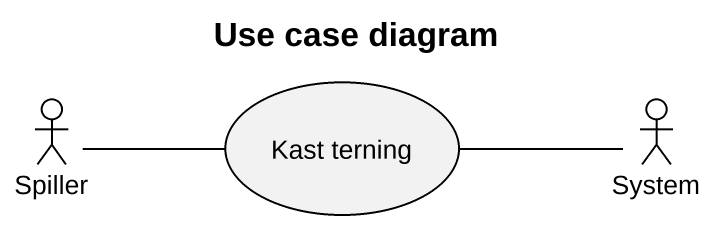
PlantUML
@startuml
title Use case diagram
actor Spiller
usecase "Kast terning" as Kast_terning
actor System
Spiller -right- Kast_terning
Kast_terning -right- System
@enduml
